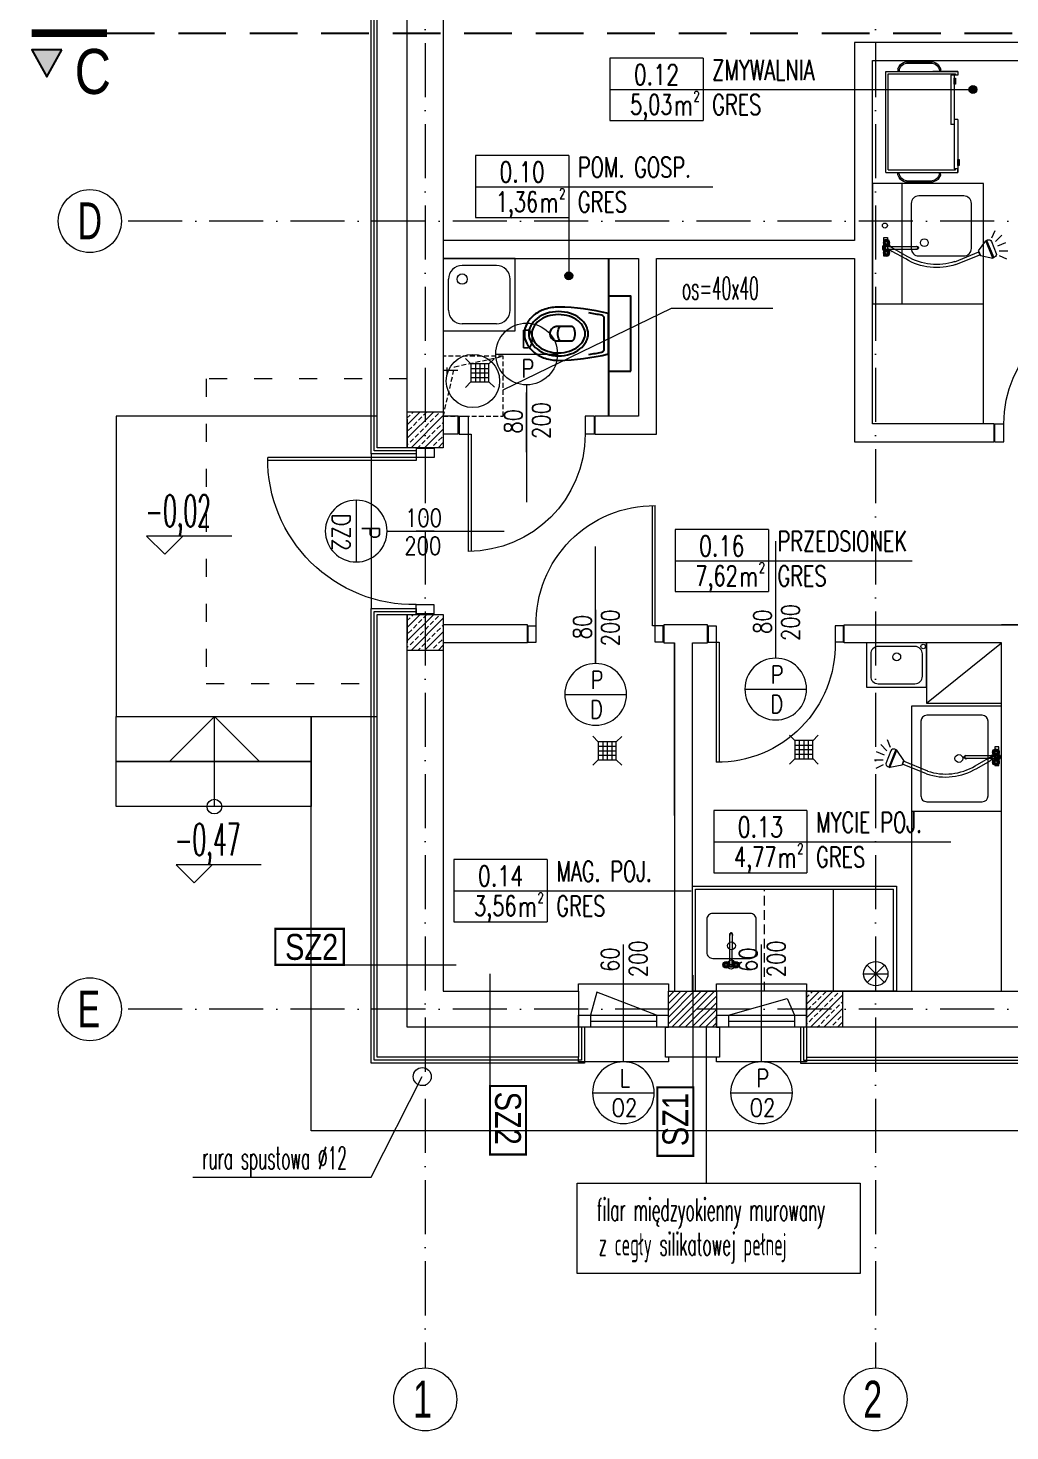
# Model space of a CAD drawing. Header units: millimetres. Extents: x -105266 to 178069, y 491 to 168574.
# Drawn here: x 9128 to 9782, y 36140 to 37074 of the extents above; entities that cross this region are included whole.
import ezdxf
from ezdxf.enums import TextEntityAlignment as Align

# ---------------------------------------------------------------- set-up
doc = ezdxf.new("R2010")
doc.units = ezdxf.units.MM
for name, pattern in [('ACAD_ISO03W100', [30, 12, -18]), ('ACAD_ISO10W100', [18, 12, -3, 0, -3]), ('HIDDEN', [9.525, 6.35, -3.175]), ('HIDDEN2', [4.7625, 3.175, -1.5875])]:
    doc.linetypes.add(name, pattern=pattern)
doc.layers.get('defpoints').update_dxf_attribs({"color": 4})
for name, color, linetype, lineweight in [('A01_OSIE', 9, 'ACAD_ISO10W100', 9), ('A02_KONSTRUKCJA', 3, 'Continuous', 15), ('A03_KONSTRUKCJA_POWYZEJ', 6, 'ACAD_ISO03W100', 0), ('A04_KONSTRUKCJA PONIZEJ', 2, 'HIDDEN2', 0), ('A05_SCIANY', 1, 'Continuous', 20), ('A06_WIDOK', 6, 'Continuous', 15), ('A07_DRZWI_OKNA', 4, 'Continuous', 5), ('A08_OPIS DRZWI_OKIEN', 9, 'Continuous', 9), ('A09_MATERIAL', 251, 'Continuous', 0), ('A09_WYKONCZENIE', 2, 'Continuous', 13), ('A10_MATERIAL', 251, 'Continuous', 0), ('A11_INSTALACJE', 140, 'Continuous', 0), ('A13_WYPOSAZENIE SANITARNE', 41, 'Continuous', 9), ('A14_KOTY', 4, 'Continuous', 5), ('A15_OPIS', 4, 'Continuous', 0), ('A16_OPIS_POM', 2, 'Continuous', 9), ('A17_OPIS_WARSTW', 32, 'Continuous', 9), ('Zaplecze kuch wyposażenie', 250, 'Continuous', 0)]:
    doc.layers.add(name, color=color, linetype=linetype, lineweight=lineweight)
doc.styles.add('ARIAL', font='arial.ttf', dxfattribs={"width": 0.8})
doc.styles.add('ARIAL NARROW', font='')
doc.styles.add('NARROW', font='')
doc.styles.add('ROMANS', font='romans', dxfattribs={"width": 0.7})
doc.styles.add('TBTEXT', font='arial.ttf', dxfattribs={"width": 1.1})
doc.styles.add('WYM', font='ROMANS.SHX', dxfattribs={"width": 0.75})
doc.styles.add('X', font='ROMANS.shx', dxfattribs={"width": 0.5})
doc.styles.get('ARIAL NARROW').set_extended_font_data('Arial Narrow')
doc.styles.get('NARROW').set_extended_font_data('Arial Narrow')

# ---------------------------------------------------------------- blocks, each defined once
blk = doc.blocks.new('opis-pomieszczenie')
for p, q in [((0, 21.79), (0, -21.42)), ((-64.77, 0), (99.88, 0))]:
    blk.add_line(p, q)
blk.add_lwpolyline([(0, 21.79), (-64.77, 21.79), (-64.77, -21.42), (0, -21.42)])
at = {"style": 'ROMANS', "width": 0.7}
for s, height, p in [('m', 14.3, (-13.79, -17.95)), ('2', 7.15, (-4.55, -8.35))]:
    blk.add_text(s, height=height, dxfattribs=at).set_placement(p, align=Align.CENTER)
blk.add_attdef('NR', text='', height=14.3, dxfattribs=at).set_placement((-32.39, 2.83), align=Align.CENTER)
for tag, p in [('POMIESZCZENIE', (6.3, 3.88)), ('POS', (6.3, -17.57))]:
    blk.add_attdef(tag, p, '', height=14.3, dxfattribs=at)
blk.add_attdef('POW', text='', height=14.3, dxfattribs=at).set_placement((-27, -17.41), align=Align.RIGHT)
blk = doc.blocks.new('drzwi opis')
for p, q in [((-29.3, 124.9), (29.3, 124.9)), ((0, 95.6), (0, -15.6))]:
    blk.add_line(p, q)
blk.add_circle((0, 124.9), 29.3)
at = {"style": 'ROMANS', "width": 0.7}
for tag, p in [('WDNR', (1.1, 127.5)), ('WDPPOZ', (0, 102.7))]:
    blk.add_attdef(tag, text='', height=17, dxfattribs=at).set_placement(p, align=Align.CENTER)
for tag, p in [('WDS', (-4.1, -6)), ('WDH', (22.5, -6.4))]:
    blk.add_attdef(tag, text='', height=17, rotation=90, dxfattribs=at).set_placement(p, align=Align.CENTER)
blk = doc.blocks.new('poziom miekki')
for p, q in [((15.76, 4.24), (-4.24, 4.24)), ((-4.24, 4.24), (0, 0)), ((0, 0), (4.24, 4.24))]:
    blk.add_line(p, q)
at = {"color": 0, "style": 'ROMANS', "width": 0.7}
blk.add_attdef('H?', (-4.24, 8.19), '', height=7.5, dxfattribs=at)
blk = doc.blocks.new('A$C1BD919F1')
at = {"lineweight": 0}
blk.add_line((-77.88, 0), (0, 0), dxfattribs=at)
at = {"lineweight": 0, "const_width": 1.5}
blk.add_lwpolyline([(-125.38, 0), (-77.88, 0), (-77.88, 25), (-125.38, 25)], close=True, dxfattribs=at)
at = {"lineweight": 0, "style": 'TBTEXT', "width": 1.1}
blk.add_attdef('1', text='', height=18, dxfattribs=at).set_placement((-96.63, 12.5), align=Align.MIDDLE)
blk = doc.blocks.new('A$C0DAD6F23')
h = blk.add_hatch(color=1)
h.dxf.hatch_style = 1
h.paths.add_polyline_path([(-30, 11.03), (-50, 11.03), (-40, 29.14)])
at = {"color": 1}
blk.add_lwpolyline([(-30, 11.03), (-50, 11.03), (-40, 29.14), (-30, 11.03)], dxfattribs=at)
at = {"color": 1, "const_width": 5}
blk.add_lwpolyline([(0, 0), (-50, 0)], dxfattribs=at)
blk = doc.blocks.new('D90')
at = {"color": 0, "linetype": 'ByBlock'}
for p, q in [((-7889, -4835.3), (-7889, -4734.3)), ((-7887, -4823.3), (-7887, -4734.3)), ((-7845, -4811.4), (-7845, -4851.2)), ((-7895, -4835.3), (-7895, -4823.3)), ((-7895, -4823.3), (-7887, -4823.3)), ((-7801, -4835.3), (-7801, -4823.3)), ((-7795, -4823.3), (-7801, -4823.3)), ((-7795, -4835.3), (-7795, -4823.3)), ((-7795, -4835.3), (-7795, -4823.3)), ((-7895, -4835.3), (-7889, -4835.3)), ((-7795, -4835.3), (-7801, -4835.3))]:
    blk.add_line(p, q, dxfattribs=at)
blk.add_arc((-7888.3, -4821.6), 87.3, 358.8949, 90.4577, dxfattribs=at)
blk = doc.blocks.new('A$C76F24D35')
blk.add_blockref('D90', (7895, 4835.3))
blk = doc.blocks.new('A$C780E13A9')
blk.add_lwpolyline([(0, 0), (40, 0), (40, 29.5), (0, 29.5)], close=True)
blk.add_lwpolyline([(7.75, 2.35), (32.25, 2.35, 0.414214), (37.25, 7.35), (37.25, 22.15, 0.414214), (32.25, 27.15), (7.75, 27.15, 0.414214), (2.75, 22.15), (2.75, 7.35, 0.414214)], format="xyb", close=True)
for centre, radius in [((37.76, 27.15), 1.5), ((20.12, 20.23), 2.6)]:
    blk.add_circle(centre, radius)
blk = doc.blocks.new('D80')
at = {"color": 0, "linetype": 'ByBlock'}
for p, q in [((-3792.14, -2425.72), (-3792.14, -2335.72)), ((-3790.14, -2413.72), (-3790.14, -2335.75)), ((-3753.14, -2401.77), (-3753.14, -2441.59)), ((-3798.14, -2425.72), (-3798.14, -2413.72)), ((-3798.14, -2413.72), (-3790.14, -2413.72)), ((-3753.14, -2425.72), (-3753.14, -2413.72)), ((-3714.14, -2425.72), (-3714.14, -2413.72)), ((-3708.14, -2413.72), (-3714.14, -2413.72)), ((-3708.14, -2425.72), (-3708.14, -2413.72)), ((-3798.14, -2425.72), (-3792.14, -2425.72)), ((-3708.14, -2425.72), (-3714.14, -2425.72))]:
    blk.add_line(p, q, dxfattribs=at)
blk.add_arc((-3792.14, -2413.72), 78, 0, 90, dxfattribs=at)
blk = doc.blocks.new('A$C5E647A0B')
blk.add_blockref('D80', (3708.14, 2425.72))
blk = doc.blocks.new('A$C710C7D7E')
blk.add_blockref('A$C5E647A0B', (90, 0))
blk = doc.blocks.new('A$C063C3B4C')
for p, q in [((80, 74), (0, 74)), ((0, 74), (0, 0)), ((80, 0), (80, 74)), ((80, 54.5), (0, 54.5)), ((0, 0), (80, 0))]:
    blk.add_line(p, q)
blk.add_lwpolyline([(36.77, 8.19), (66.77, 8.19, 0.414214), (71.77, 13.19), (71.77, 43.19, 0.414214), (66.77, 48.19), (36.77, 48.19, 0.414214), (31.77, 43.19), (31.77, 13.19, 0.414214)], format="xyb", close=True)
for centre, radius in [((52.04, 65.76), 1.65), ((40.61, 39.53), 2.6)]:
    blk.add_circle(centre, radius)
blk = doc.blocks.new('A$C7CE04858')
at = {"color": 0, "linetype": 'ByBlock'}
for p, q in [((12, 39), (30, 39)), ((4, 11), (4, 31)), ((38, 11), (38, 31)), ((42, 11), (42, 31)), ((12, 3), (30, 3))]:
    blk.add_line(p, q, dxfattribs=at)
blk.add_lwpolyline([(0, 0), (42, 0), (42, 42), (0, 42)], close=True)
blk.add_circle((30.1, 31), 3, dxfattribs=at)
for centre, start, end in [((12, 31), 90, 180), ((30, 31), 0, 90), ((12, 11), 180, 270), ((30, 11), 270, 0)]:
    blk.add_arc(centre, 8, start, end, dxfattribs=at)
blk = doc.blocks.new('A$C274775EA')
at = {"lineweight": 9}
for p, q in [((2, 68), (134, 68)), ((2, 0), (2, 68)), ((94, 0), (94, 68)), ((134, 0), (134, 68)), ((122.15, 3.56), (122.15, 19.76)), ((114.05, 11.66), (130.25, 11.66)), ((127.88, 5.93), (116.42, 17.39)), ((116.42, 5.93), (127.88, 17.39)), ((122.15, 11.66), (122.15, 11.66))]:
    blk.add_line(p, q, dxfattribs=at)
at = {"linetype": 'HIDDEN', "lineweight": 9}
blk.add_line((48, 0), (48, 68), dxfattribs=at)
at = {"lineweight": 9}
blk.add_lwpolyline([(0, 70), (136, 70), (136, 0), (0, 0)], close=True, dxfattribs=at)
blk.add_circle((122.15, 11.66), 8.1, dxfattribs=at)
blk = doc.blocks.new('A$C68ED5AC4')
for p, q in [((70, 60), (0, 60)), ((0, 60), (0, 0)), ((70, 0), (70, 60)), ((6.2, 47), (6.2, 10.2)), ((59.8, 51), (10.2, 51)), ((63.8, 10.2), (63.8, 47)), ((10.2, 6.2), (59.8, 6.2)), ((0, 0), (70, 0)), ((0, 0), (5.7, 0))]:
    blk.add_line(p, q)
for centre, radius in [((35, 55.08), 1.65), ((34.96, 31.5), 2.6)]:
    blk.add_circle(centre, radius)
for centre, start, end in [((10.2, 47), 90, 180), ((59.8, 47), 0, 90), ((10.2, 10.2), 180, 270), ((59.8, 10.2), 270, 0)]:
    blk.add_arc(centre, 4, start, end)
blk = doc.blocks.new('A$C54094076')
blk.add_lwpolyline([(4, 0), (29, 0, 0.414214), (33, 4), (33, 26, 0.414214), (29, 30), (4, 30, 0.414214), (0, 26), (0, 4, 0.414214)], format="xyb", close=True)
for centre, radius in [((16.5, 32.63), 1.65), ((16.5, 21.59), 2.6)]:
    blk.add_circle(centre, radius)
blk = doc.blocks.new('A$C3DF7564E')
for p, q in [((4.85, 82.79), (4.85, 80.29)), ((17.18, 82.79), (4.85, 82.79)), ((4.85, 80.29), (17.18, 80.29)), ((7.61, 81.17), (7.18, 81.17)), ((7.6, 80.77), (7.18, 80.77)), ((8.17, 81.74), (8.17, 82.17)), ((8.17, 80.21), (8.17, 79.77)), ((8.57, 81.74), (8.57, 82.17)), ((8.57, 80.2), (8.57, 79.77)), ((9.14, 81.17), (9.57, 81.17)), ((9.14, 80.77), (9.57, 80.77)), ((9.59, 82.8), (10.01, 83.21)), ((10, 78.68), (9.77, 78.9)), ((17.34, 67.14), (9.88, 80.29)), ((10.78, 78.28), (10, 78.68)), ((10.01, 83.21), (10.79, 83.61)), ((10.43, 80.06), (10.41, 80.14)), ((10.42, 81.77), (10.44, 81.83)), ((10.79, 79.8), (10.43, 80.06)), ((10.44, 81.83), (11.19, 82.37)), ((10.65, 80.94), (10.84, 81.53)), ((10.8, 80.48), (10.65, 80.94)), ((10.8, 80.94), (10.76, 60.93)), ((10.79, 78.28), (10.78, 78.28)), ((10.79, 83.61), (12.52, 83.6)), ((10.8, 80.94), (10.96, 81.44)), ((10.84, 81.53), (11.34, 81.89)), ((10.96, 81.44), (11.39, 81.75)), ((11.19, 82.37), (12.11, 82.37)), ((11.34, 81.89), (11.96, 81.89)), ((11.39, 81.75), (11.91, 81.75)), ((11.91, 81.75), (12.34, 81.44)), ((11.92, 80.29), (13.99, 77.09)), ((11.96, 81.89), (12.46, 81.53)), ((12.11, 82.37), (12.86, 81.82)), ((12.34, 81.44), (12.5, 80.94)), ((12.46, 81.53), (12.65, 80.94)), ((12.5, 80.94), (12.46, 60.93)), ((12.86, 80.06), (12.49, 79.79)), ((12.51, 78.28), (12.49, 78.27)), ((12.65, 80.94), (12.5, 80.48)), ((13.29, 78.67), (12.51, 78.28)), ((12.52, 83.6), (13.3, 83.2)), ((12.86, 81.82), (12.89, 81.73)), ((12.9, 80.19), (12.86, 80.06)), ((13.51, 78.9), (13.29, 78.67)), ((13.3, 83.2), (13.71, 82.78)), ((14.19, 81.17), (13.76, 81.17)), ((14.19, 80.77), (13.76, 80.77)), ((19.08, 68.13), (13.99, 77.09)), ((14.76, 81.74), (14.76, 82.17)), ((14.76, 80.21), (14.76, 79.77)), ((15.16, 81.74), (15.16, 82.17)), ((15.16, 80.2), (15.16, 79.77)), ((15.72, 80.77), (16.15, 80.77)), ((15.73, 81.17), (16.15, 81.17)), ((17.18, 80.29), (17.18, 82.79)), ((10.76, 61.51), (10.56, 60.93)), ((10.56, 60.93), (10.76, 60.36)), ((10.76, 60.93), (10.92, 60.47)), ((10.76, 60.36), (11.28, 60)), ((10.76, 60.36), (10.92, 59.92)), ((10.92, 60.47), (11.35, 60.18)), ((10.92, 59.92), (11.34, 59.63)), ((11.28, 60), (11.93, 60)), ((11.34, 59.63), (11.87, 59.63)), ((11.35, 60.18), (11.87, 60.18)), ((11.87, 60.18), (12.3, 60.47)), ((11.87, 59.63), (12.29, 59.92)), ((11.93, 60), (12.46, 60.36)), ((12.46, 60.36), (12.29, 59.92)), ((12.3, 60.47), (12.46, 60.93)), ((12.66, 60.93), (12.46, 61.5)), ((12.46, 60.36), (12.66, 60.93)), ((20.89, 35.48), (14.38, 19.4)), ((22.75, 34.73), (16.24, 18.65)), ((13.75, 19.66), (6.89, 14.83)), ((13.75, 19.66), (16.87, 18.4)), ((16.24, 18.65), (14.39, 19.4)), ((5.09, 10.67), (0, 8.62)), ((6.89, 14.83), (6.38, 13.57)), ((6.63, 14.2), (18.19, 9.52)), ((18.44, 10.15), (6.89, 14.83)), ((7.48, 10.97), (15.33, 7.79)), ((16.87, 18.4), (18.44, 10.15)), ((17.93, 8.89), (18.44, 10.15)), ((7.33, 8.3), (3.3, 4.17)), ((10.36, 6.8), (8.14, 1.33)), ((13.58, 5.77), (13.61, 0)), ((16.84, 5.92), (19.07, 0.9))]:
    blk.add_line(p, q)
for centre, radius in [((8.37, 80.97), 2.2), ((6.78, 80.97), 0.446), ((8.37, 80.97), 0.799), ((8.37, 82.57), 0.446), ((8.37, 79.37), 0.446), ((9.97, 80.97), 0.446), ((14.96, 80.97), 2.2), ((13.36, 80.97), 0.446), ((14.96, 80.97), 0.799), ((14.96, 82.57), 0.446), ((14.96, 79.37), 0.446), ((16.55, 80.97), 0.446)]:
    blk.add_circle(centre, radius)
for centre, radius, start, end in [((8.37, 80.97), 1.6, 106.09531, 163.76578), ((8.37, 80.97), 1.6, 195.7907, 254.7593), ((8.37, 80.97), 1.6, 285.9211, 343.5587), ((8.37, 80.97), 1.6, 15.9116, 73.88), ((11.9, 81.02), 3, 219.09504, 224.89132), ((14.96, 80.97), 1.6, 106.09531, 163.76578), ((14.96, 80.97), 1.6, 195.7907, 254.7593), ((11.4, 81.02), 3, 314.89132, 321.25748), ((14.96, 80.97), 1.6, 285.9211, 343.5587), ((14.96, 80.97), 1.6, 15.9116, 73.88), ((-14.97, 47.49), 37.82, 341.30574, 31.21975), ((-14.97, 47.49), 39.82, 341.30574, 31.21975), ((8.23, 12.82), 2, 157.95477, 247.95477), ((16.08, 9.64), 2, 247.95477, 337.95477)]:
    blk.add_arc(centre, radius, start, end)
blk = doc.blocks.new('kratka')
for p, q in [((-4021.56, -11943.62), (-4017.9, -11947.28)), ((-4021.56, -11943.62), (-4017.9, -11947.28)), ((-4017.94, -11950.28), (-4005.94, -11950.28)), ((-4014.94, -11947.28), (-4014.94, -11959.28)), ((-4011.94, -11947.28), (-4011.94, -11959.28)), ((-4008.94, -11947.28), (-4008.94, -11959.28)), ((-4005.94, -11947.32), (-4002.28, -11943.66)), ((-4005.94, -11947.32), (-4002.28, -11943.66)), ((-4021.56, -11962.94), (-4017.9, -11959.28)), ((-4017.94, -11953.28), (-4005.94, -11953.28)), ((-4017.94, -11956.28), (-4005.94, -11956.28)), ((-4005.94, -11959.24), (-4002.28, -11962.9))]:
    blk.add_line(p, q)
blk.add_lwpolyline([(-4017.94, -11959.28), (-4005.94, -11959.28), (-4005.94, -11947.28), (-4017.94, -11947.28)], close=True)
blk = doc.blocks.new('A$C00835AB2')
for p, q in [((1.43, 21.54), (1, 21.54)), ((1.43, 21.14), (1, 21.14)), ((2, 22.11), (2, 22.54)), ((2, 20.58), (2, 20.15)), ((2.4, 22.11), (2.4, 22.54)), ((2.4, 20.57), (2.4, 20.15)), ((2.96, 21.14), (3.39, 21.14)), ((2.97, 21.54), (3.39, 21.54)), ((3.42, 23.17), (3.83, 23.58)), ((3.82, 19.05), (3.6, 19.28)), ((4.6, 18.65), (3.82, 19.05)), ((3.83, 23.58), (4.61, 23.98)), ((4.25, 20.43), (4.23, 20.51)), ((4.24, 22.14), (4.26, 22.2)), ((4.62, 20.17), (4.25, 20.43)), ((4.26, 22.2), (5.01, 22.74)), ((4.47, 21.31), (4.66, 21.9)), ((4.62, 20.85), (4.47, 21.31)), ((4.62, 21.31), (4.58, 1.31)), ((4.61, 23.98), (5.48, 24.11)), ((4.62, 21.31), (4.78, 21.81)), ((4.66, 21.9), (5.16, 22.26)), ((4.78, 21.81), (5.21, 22.12)), ((5.01, 22.74), (5.94, 22.74)), ((5.16, 22.26), (5.78, 22.26)), ((5.21, 22.12), (5.73, 22.12)), ((5.48, 24.11), (6.34, 23.97)), ((5.73, 22.12), (6.16, 21.81)), ((5.78, 22.26), (6.28, 21.9)), ((5.94, 22.74), (6.69, 22.19)), ((6.16, 21.81), (6.32, 21.31)), ((6.28, 21.9), (6.47, 21.31)), ((6.32, 21.31), (6.28, 1.3)), ((6.47, 21.31), (6.32, 20.85)), ((6.68, 20.43), (6.32, 20.16)), ((7.11, 19.04), (6.33, 18.65)), ((6.34, 23.97), (7.12, 23.57)), ((6.73, 20.56), (6.68, 20.43)), ((6.69, 22.19), (6.72, 22.1)), ((7.34, 19.27), (7.11, 19.04)), ((7.12, 23.57), (7.54, 23.15)), ((8.01, 21.54), (7.58, 21.54)), ((8.01, 21.14), (7.58, 21.14)), ((8.58, 22.11), (8.58, 22.54)), ((8.58, 20.58), (8.58, 20.15)), ((8.98, 22.11), (8.98, 22.54)), ((8.98, 20.57), (8.98, 20.15)), ((9.54, 21.14), (9.98, 21.14)), ((9.55, 21.54), (9.98, 21.54)), ((4.61, 18.65), (4.6, 18.65)), ((6.33, 18.65), (6.31, 18.65)), ((4.58, 1.88), (4.38, 1.31)), ((4.38, 1.31), (4.58, 0.73)), ((4.58, 1.31), (4.74, 0.84)), ((4.58, 0.73), (5.11, 0.38)), ((4.58, 0.73), (4.74, 0.29)), ((4.74, 0.84), (5.17, 0.55)), ((4.74, 0.29), (5.17, 0)), ((5.11, 0.38), (5.75, 0.37)), ((5.17, 0.55), (5.69, 0.55)), ((5.17, 0), (5.69, 0)), ((5.69, 0.55), (6.12, 0.84)), ((5.69, 0), (6.12, 0.29)), ((5.75, 0.37), (6.28, 0.73)), ((6.12, 0.84), (6.28, 1.3)), ((6.28, 0.73), (6.12, 0.29)), ((6.48, 1.3), (6.28, 1.87)), ((6.28, 0.73), (6.48, 1.3))]:
    blk.add_line(p, q)
for centre, radius in [((2.2, 21.34), 2.2), ((0.6, 21.34), 0.446), ((2.2, 21.34), 0.799), ((2.2, 22.94), 0.446), ((2.2, 19.75), 0.446), ((3.79, 21.34), 0.446), ((8.78, 21.34), 2.2), ((7.18, 21.34), 0.446), ((8.78, 21.34), 0.799), ((8.78, 22.94), 0.446), ((8.78, 19.75), 0.446), ((10.38, 21.34), 0.446)]:
    blk.add_circle(centre, radius)
for centre, radius, start, end in [((2.2, 21.34), 1.6, 106.09531, 163.76578), ((2.2, 21.34), 1.6, 195.7907, 254.7593), ((2.2, 21.34), 1.6, 285.9211, 343.5587), ((2.2, 21.34), 1.6, 15.9116, 73.88), ((5.72, 21.39), 3, 219.09504, 224.89132), ((8.78, 21.34), 1.6, 195.7907, 254.7593), ((8.78, 21.34), 1.6, 106.09531, 163.76578), ((5.22, 21.39), 3, 314.89132, 321.25748), ((8.78, 21.34), 1.6, 15.9116, 73.88), ((8.78, 21.34), 1.6, 285.9211, 343.5587)]:
    blk.add_arc(centre, radius, start, end)
blk = doc.blocks.new('A$C4CC53C7A')
for p, q in [((8, 61), (8, 1)), ((92, 61), (8, 61)), ((10, 59), (10, 3)), ((90, 59), (10, 59)), ((90, 59), (90, 3)), ((92, 61), (92, 1)), ((5.9, 51), (8, 51)), ((6.8, 50), (8, 50)), ((94.1, 51), (92, 51)), ((93.2, 50), (92, 50)), ((0, 44.9), (0, 21.5)), ((1, 43.9), (1, 22.5)), ((99, 43.9), (99, 22.5)), ((100, 44.9), (100, 21.5)), ((6, 15.4), (8, 15.4)), ((6.8, 16.4), (8, 16.4)), ((8, 1), (8, 21.8)), ((93.2, 16.4), (92, 16.4)), ((94, 15.4), (92, 15.4)), ((8, 1), (11, 1)), ((10, 3), (11, 3)), ((11, 7), (52, 7)), ((11, 1), (11, 7)), ((11, 4), (89, 4)), ((48, 1), (48, 4)), ((48, 1), (92, 1)), ((52, 4), (52, 7)), ((89, 1), (89, 4)), ((90, 3), (89, 3)), ((92, 1), (89, 1))]:
    blk.add_line(p, q)
for points in [[(13.4, 3), (18.4, 3), (18.4, 4), (13.4, 4)], [(81.4, 0), (86.4, 0), (86.4, 1), (81.4, 1)]]:
    blk.add_lwpolyline(points, close=True)
for centre, radius, start, end in [((8.3, 42.8), 8.58, 106.7356, 165.9987), ((8.3, 42.7), 7.42, 102.0481, 171.3259), ((91.7, 42.7), 7.42, 8.6741, 77.9519), ((91.7, 42.8), 8.58, 14.0013, 73.2644), ((8.2, 23.5), 8.42, 193.7084, 255.1284), ((8.3, 23.6), 7.42, 188.6741, 257.9519), ((91.7, 23.6), 7.42, 282.0481, 351.3259), ((91.8, 23.5), 8.42, 284.8716, 346.2916)]:
    blk.add_arc(centre, radius, start, end)
blk = doc.blocks.new('MW-0-151')
at = {"color": 0, "linetype": 'ByBlock'}
for points in [[(17.75, -33.25, -0.078305), (16.34, -42.19, -0.087719), (12.55, -49.34, -0.105432), (6.56, -54.37, -0.122623), (0, -56, -0.122623), (-6.56, -54.37, -0.105432), (-12.55, -49.34, -0.087719), (-16.34, -42.19, -0.078305), (-17.75, -33.25, -0.053819), (-13.5, 0), (13.5, 0, -0.053819)], [(14.75, -33.25, -0.078305), (13.49, -41.27, -0.087719), (10.19, -47.49, -0.105432), (5.15, -51.72, -0.122623), (0, -53, -0.122623), (-5.15, -51.72, -0.105432), (-10.19, -47.49, -0.087719), (-13.49, -41.27, -0.078305), (-14.75, -33.25, -0.078305), (-13.49, -25.23, -0.087719), (-10.19, -19.01, -0.105432), (-5.15, -14.78, -0.122623), (0, -13.5, -0.122623), (5.15, -14.78, -0.105432), (10.19, -19.01, -0.087719), (13.49, -25.23, -0.078305)], [(-12.75, -33.25, -0.078305), (-11.58, -25.85, -0.087719), (-8.61, -20.24, -0.105432), (-4.21, -16.55, -0.122623), (0, -15.5, -0.122623), (4.21, -16.55, -0.105432), (8.61, -20.24, -0.087719), (11.58, -25.85, -0.078305), (12.75, -33.25, -0.078305), (11.58, -40.65, -0.087719), (8.61, -46.26, -0.105432), (4.21, -49.95, -0.122623), (0, -51, -0.122623), (-4.21, -49.95, -0.105432), (-8.61, -46.26, -0.087719), (-11.58, -40.65, -0.078305)], [(-3.85, -23.12, 0.291048), (-5, -24.93), (-5, -34.9, 0.778001), (5, -34.9), (5, -24.93, 0.291048), (3.85, -23.12, 0.222518)]]:
    blk.add_lwpolyline(points, format="xyb", close=True, dxfattribs=at)
blk.add_lwpolyline([(14.03, -13.14, 0.014098), (12.48, -4.59, 0.354735), (10.52, -3), (-10.52, -3, 0.354735), (-12.48, -4.59, 0.014098), (-14.03, -13.14, 0.014098)], format="xyb", dxfattribs=at)
for centre, radius, start, end in [((-3, -30.98), 2, 180, 244.91008), ((0, -24.57), 9.07, 244.91008, 295.08992), ((3, -30.98), 2, 295.08992, 0)]:
    blk.add_arc(centre, radius, start, end, dxfattribs=at)
blk = doc.blocks.new('D100')
at = {"color": 0, "linetype": 'ByBlock'}
for p, q in [((-115.81, -21.48), (-115.81, 89.52)), ((-113.81, -9.48), (-113.81, 89.5)), ((-66.81, 2.47), (-66.81, -37.35)), ((-121.81, -21.48), (-121.81, -9.48)), ((-121.81, -9.48), (-113.81, -9.48)), ((-66.81, -21.48), (-66.81, -9.48)), ((-17.81, -21.48), (-17.81, -9.48)), ((-11.81, -9.48), (-17.81, -9.48)), ((-11.81, -21.48), (-11.81, -9.48)), ((-121.81, -21.48), (-115.81, -21.48)), ((-11.81, -21.48), (-17.81, -21.48))]:
    blk.add_line(p, q, dxfattribs=at)
blk.add_arc((-115.12, -7.8), 97.32, 359.00704, 90.41128, dxfattribs=at)
blk = doc.blocks.new('A$C3DB87E60')
blk.add_blockref('D100', (121.81, 21.48))

msp = doc.modelspace()

# ---------------------------------------------------------------- hatches: boundary and pattern name
at = {"layer": 'A09_MATERIAL'}
h = msp.add_hatch(dxfattribs=at)
h.set_pattern_fill('ANSI33', color=256)
h.set_pattern_definition([(45, (12679.592, 49358.4024), (-4.490128, 4.490128), []), (45, (12684.082, 49358.4024), (-4.490128, 4.490128), [3.175, -1.5875])])
h.paths.add_polyline_path([(9380.89, 36818.67), (9404.89, 36818.67), (9404.89, 36794.67), (9380.89, 36794.67)])
h = msp.add_hatch(dxfattribs=at)
h.set_pattern_fill('ANSI33', color=256)
h.set_pattern_definition([(45, (12679.592, 49223.4024), (-4.490128, 4.490128), []), (45, (12684.082, 49223.4024), (-4.490128, 4.490128), [3.175, -1.5875])])
h.paths.add_polyline_path([(9380.89, 36683.67), (9404.89, 36683.67), (9404.89, 36659.67), (9380.89, 36659.67)])
h = msp.add_hatch(dxfattribs=at)
h.set_pattern_fill('ANSI33', color=256)
h.set_pattern_definition([(45, (12945.592, 48972.4024), (-4.490128, 4.490128), []), (45, (12950.082, 48972.4024), (-4.490128, 4.490128), [3.175, -1.5875])])
h.paths.add_polyline_path([(9646.89, 36432.67), (9670.89, 36432.67), (9670.89, 36408.67), (9646.89, 36408.67)])
at = {"layer": 'A10_MATERIAL'}
h = msp.add_hatch(dxfattribs=at)
h.set_pattern_fill('ANSI31', color=256)
h.set_pattern_definition([(45, (14204.7404, 48972.4024), (-2.245064, 2.245064), [])])
h.paths.add_polyline_path([(9554.89, 36432.67), (9586.89, 36432.67), (9586.89, 36408.67), (9554.89, 36408.67)])
at = {"layer": 'A16_OPIS_POM'}
h = msp.add_hatch(color=256, dxfattribs=at)
h.dxf.hatch_style = 1
edge = h.paths.add_edge_path()
edge.add_arc((9757.75, 37033.34), 2.6, 0, 360)
h = msp.add_hatch(color=256, dxfattribs=at)
h.dxf.hatch_style = 1
edge = h.paths.add_edge_path()
edge.add_arc((9488.5, 36909.25), 2.6, 0, 360)

# ---------------------------------------------------------------- linework, layer by layer
at = {"layer": 'A01_OSIE', "linetype": 'ACAD_ISO10W100', "ltscale": 3}
for points in [[(9392.89, 38362.67), (9392.89, 36181.78)], [(9692.89, 38362.67), (9692.89, 36181.77)], [(11503.04, 36945.67), (9190.4, 36945.67)], [(11503.04, 36420.67), (9190.4, 36420.67)]]:
    msp.add_lwpolyline(points, dxfattribs=at)
at = {"layer": 'A01_OSIE', "linetype": 'Continuous'}
for centre in [(9169.4, 36945.67), (9169.4, 36420.67), (9392.89, 36160.78), (9692.89, 36160.77)]:
    msp.add_circle(centre, 21, dxfattribs=at)
at = {"layer": 'A02_KONSTRUKCJA'}
for points in [[(9404.89, 37153.17), (9404.89, 36794.67), (9380.89, 36794.67), (9380.89, 37153.17), (9404.89, 37153.17)], [(9380.89, 36813.67), (9380.89, 36794.67)], [(9404.89, 36683.67), (9404.89, 36432.67), (9494.89, 36432.67), (9494.89, 36408.67), (9380.89, 36408.67), (9380.89, 36683.67), (9404.89, 36683.67)], [(9380.89, 36683.67), (9380.89, 36664.67)], [(9586.89, 36408.67), (9554.89, 36408.67), (9554.89, 36432.67), (9586.89, 36432.67)], [(9586.89, 36432.67), (9586.89, 36408.67)], [(9646.89, 36432.67), (9815.89, 36432.67), (9815.89, 36408.67), (9646.89, 36408.67)], [(9646.89, 36432.67), (9646.89, 36408.67)]]:
    msp.add_lwpolyline(points, dxfattribs=at)
for points in [[(9380.89, 36818.67), (9404.89, 36818.67), (9404.89, 36794.67), (9380.89, 36794.67)], [(9380.89, 36683.67), (9404.89, 36683.67), (9404.89, 36659.67), (9380.89, 36659.67)], [(9554.89, 36432.67), (9586.89, 36432.67), (9586.89, 36408.67), (9554.89, 36408.67)], [(9646.89, 36432.67), (9670.89, 36432.67), (9670.89, 36408.67), (9646.89, 36408.67)]]:
    msp.add_lwpolyline(points, close=True, dxfattribs=at)
at = {"layer": 'A03_KONSTRUKCJA_POWYZEJ'}
msp.add_lwpolyline([(9380.89, 36840.67), (9246.89, 36840.67), (9246.89, 36637.67), (9360.89, 36637.67), (9360.89, 36638.67)], dxfattribs=at)
at = {"layer": 'A04_KONSTRUKCJA PONIZEJ'}
for points in [[(9404.85, 36815.67), (9444.85, 36815.67), (9444.85, 36855.67), (9404.85, 36855.67), (9404.85, 36815.67)], [(9404.89, 36815.67), (9412.47, 36848.67), (9444.89, 36855.67)]]:
    msp.add_lwpolyline(points, dxfattribs=at)
at = {"layer": 'A05_SCIANY'}
for p, q in [((9671.89, 36664.67), (9671.89, 36676.67)), ((9776.89, 36432.67), (9776.89, 36664.67))]:
    msp.add_line(p, q, dxfattribs=at)
for points in [[(9815.89, 37064.67), (9678.89, 37064.67), (9678.89, 36932.67), (9404.89, 36932.67), (9404.89, 36920.67), (9534.89, 36920.67), (9534.89, 36815.67), (9505.89, 36815.67), (9505.89, 36803.67), (9546.89, 36803.67), (9546.89, 36920.67), (9678.89, 36920.67), (9678.89, 36798.67), (9690.89, 36798.67), (9690.89, 36798.67), (9771.93, 36798.67), (9771.93, 36810.67), (9690.89, 36810.67), (9690.89, 37052.67), (9832.89, 37052.67), (9832.89, 37064.67), (9827.89, 37064.67)], [(9414.89, 36815.67), (9404.89, 36815.67), (9404.89, 36815.67)], [(9414.89, 36803.67), (9414.89, 36815.67)], [(9414.89, 36803.67), (9404.89, 36803.67)], [(9788.89, 36664.67), (9884.93, 36664.67), (9884.93, 36687.97), (9872.93, 36687.97), (9872.93, 36676.67), (9776.89, 36676.67)], [(9460.89, 36676.67), (9404.89, 36676.67)], [(9460.89, 36664.67), (9460.89, 36676.67)], [(9570.89, 36432.67), (9570.89, 36664.67), (9580.89, 36664.67), (9580.89, 36676.67), (9551.89, 36676.67), (9551.89, 36664.67), (9558.89, 36664.67), (9558.89, 36432.67)], [(9776.89, 36664.67), (9671.89, 36664.67), (9671.89, 36676.67), (9678.89, 36676.67), (9678.89, 36676.67), (9690.89, 36676.67), (9690.89, 36676.67)], [(9690.89, 36676.67), (9788.89, 36676.67)], [(9460.89, 36664.67), (9404.89, 36664.67)], [(9558.89, 36549.67), (9558.89, 36664.67)]]:
    msp.add_lwpolyline(points, dxfattribs=at)
at = {"layer": 'A06_WIDOK'}
for points in [[(9360.89, 36815.67), (9186.89, 36815.67), (9186.89, 36615.67), (9360.89, 36615.67)], [(9356.89, 36790.67), (9356.89, 36687.67)], [(9868.39, 36339.67), (9316.89, 36339.67), (9316.89, 36339.67), (9316.89, 36339.67), (9316.89, 36615.67)], [(9494.89, 36432.67), (9494.89, 36437.67), (9554.89, 36437.67), (9554.89, 36432.67)], [(9586.89, 36432.67), (9586.89, 36437.67), (9646.89, 36437.67), (9646.89, 36432.67)], [(9546.89, 36416.67), (9507.1, 36432.12), (9502.89, 36416.67)], [(9594.89, 36416.67), (9633.93, 36427.94), (9638.89, 36416.67)], [(9554.89, 36388.67), (9554.89, 36385.67), (9494.89, 36385.67), (9494.89, 36388.67)], [(9646.89, 36388.67), (9646.89, 36385.67), (9586.89, 36385.67), (9586.89, 36388.67)]]:
    msp.add_lwpolyline(points, dxfattribs=at)
for points in [[(9186.89, 36615.67), (9186.89, 36615.67), (9316.89, 36615.67), (9316.89, 36615.67), (9316.89, 36585.67), (9316.89, 36585.67), (9186.89, 36585.67), (9186.89, 36585.67)], [(9186.89, 36585.67), (9186.89, 36585.67), (9316.89, 36585.67), (9316.89, 36585.67), (9316.89, 36555.67), (9316.89, 36555.67), (9186.89, 36555.67), (9186.89, 36555.67)]]:
    msp.add_lwpolyline(points, close=True, dxfattribs=at)
msp.add_circle((9390.89, 36375.81), 6, dxfattribs=at)
at = {"layer": 'A07_DRZWI_OKNA'}
for p, q in [((9380.89, 36794.67), (9380.89, 36797.67)), ((9380.89, 36664.67), (9380.89, 36672.67)), ((9502.89, 36416.67), (9502.89, 36408.67)), ((9502.89, 36412.67), (9546.89, 36412.67)), ((9546.89, 36416.67), (9546.89, 36408.67)), ((9554.89, 36408.67), (9554.89, 36416.67)), ((9594.89, 36416.67), (9594.89, 36408.67)), ((9594.89, 36412.67), (9638.89, 36412.67)), ((9638.89, 36416.67), (9638.89, 36408.67)), ((9646.89, 36408.67), (9646.89, 36416.67))]:
    msp.add_line(p, q, dxfattribs=at)
for points in [[(9554.89, 36408.67), (9494.89, 36408.67), (9494.89, 36416.67), (9554.89, 36416.67)], [(9646.89, 36408.67), (9586.89, 36408.67), (9586.89, 36416.67), (9646.89, 36416.67)]]:
    msp.add_lwpolyline(points, dxfattribs=at)
at = {"layer": 'A09_WYKONCZENIE'}
for points in [[(9386.89, 36790.67), (9356.89, 36790.67), (9356.89, 37159.17), (9384.89, 37159.17), (9384.89, 37153.17)], [(9386.89, 36792.67), (9358.89, 36792.67), (9358.89, 37157.17), (9382.89, 37157.17), (9382.89, 37153.17)], [(9380.89, 36796.67), (9380.89, 36794.67), (9360.89, 36794.67), (9360.89, 37155.17), (9380.89, 37155.17), (9380.89, 37153.17)], [(9498.89, 36408.67), (9498.89, 36384.67), (9356.89, 36384.67), (9356.89, 36687.67), (9386.89, 36687.67), (9386.89, 36683.67)], [(9496.89, 36408.67), (9496.89, 36386.67), (9358.89, 36386.67), (9358.89, 36685.67), (9386.89, 36685.67), (9386.89, 36683.67)], [(9494.89, 36408.67), (9494.89, 36408.67), (9494.89, 36388.67), (9360.89, 36388.67), (9360.89, 36683.67), (9380.89, 36683.67), (9380.89, 36683.67)], [(9586.89, 36408.67), (9588.89, 36408.67), (9588.89, 36388.67), (9552.89, 36388.67), (9552.89, 36408.67), (9554.89, 36408.67)], [(9642.89, 36408.67), (9642.89, 36384.67), (9817.89, 36384.67), (9817.89, 36408.67)], [(9644.89, 36408.67), (9644.89, 36386.67), (9817.89, 36386.67), (9817.89, 36408.67)], [(9646.89, 36408.67), (9646.89, 36408.67), (9646.89, 36388.67), (9817.89, 36388.67), (9817.89, 36408.67), (9815.89, 36408.67)]]:
    msp.add_lwpolyline(points, dxfattribs=at)
at = {"layer": 'A11_INSTALACJE'}
msp.add_circle((9424.64, 36839.15), 17.75, dxfattribs=at)
at = {"layer": 'A13_WYPOSAZENIE SANITARNE'}
msp.add_line((9726.89, 36624.67), (9776.89, 36664.67), dxfattribs=at)
for points in [[(9764.89, 36810.67), (9764.89, 36890.67)], [(9407.34, 36848.22), (9407.34, 36843.66)], [(9414.49, 36846.06), (9404.89, 36846.06)], [(9716.89, 36552.67), (9716.89, 36432.67)]]:
    msp.add_lwpolyline(points, dxfattribs=at)
msp.add_lwpolyline([(9726.89, 36624.67), (9776.89, 36624.67), (9776.89, 36664.67), (9726.89, 36664.67)], close=True, dxfattribs=at)
at = {"layer": 'A15_OPIS'}
for points in [[(9624.5, 36887.46), (9556.64, 36887.46), (9444.56, 36832.98)], [(9252.39, 36555.67), (9252.39, 36615.67), (9222.39, 36585.67)], [(9252.39, 36555.67), (9252.39, 36615.67), (9282.39, 36585.67)], [(9580.15, 36304.72), (9580.15, 36408.67)], [(9238.04, 36308.9), (9356.74, 36308.9), (9390.89, 36375.81)]]:
    msp.add_lwpolyline(points, dxfattribs=at)
msp.add_lwpolyline([(9494.12, 36304.72), (9682.59, 36304.72), (9682.59, 36244.62), (9494.12, 36244.62)], close=True, dxfattribs=at)
msp.add_circle((9252.39, 36555.67), 4.91, dxfattribs=at)
at = {"layer": 'A16_OPIS_POM'}
for points in [[(9673.87, 37033.34), (9757.75, 37033.34)], [(9488.5, 36947.97), (9488.5, 36909.25)]]:
    msp.add_lwpolyline(points, dxfattribs=at)
for centre in [(9757.75, 37033.34), (9488.5, 36909.25)]:
    msp.add_circle(centre, 2.6, dxfattribs=at)
at = {"layer": 'defpoints', "linetype": 'HIDDEN', "ltscale": 5}
msp.add_lwpolyline([(9180.75, 37070.85), (11536.04, 37070.85)], dxfattribs=at)
at = {"layer": 'defpoints'}
for points in [[(9514.89, 36920.67), (9514.89, 36815.67)], [(9529.89, 36845.67), (9529.89, 36895.67), (9514.89, 36895.67), (9514.89, 36845.67), (9529.89, 36845.67)]]:
    msp.add_lwpolyline(points, dxfattribs=at)

# ---------------------------------------------------------------- block references
at = {"color": 6, "xscale": -1, "rotation": 180}
msp.add_blockref('A$C0DAD6F23', (9180.75, 37070.85), dxfattribs=at)
at = {"layer": 'A07_DRZWI_OKNA', "xscale": -1}
msp.add_blockref('A$C710C7D7E', (9862.43, 36798.67), dxfattribs=at)
for name, p, rotation in [('A$C710C7D7E', (9415.39, 36815.67), 180), ('A$C3DB87E60', (9398.89, 36794.17), 90)]:
    msp.add_blockref(name, p, dxfattribs=dict(at, rotation=rotation))
at = {"layer": 'A07_DRZWI_OKNA', "extrusion": (0, 0, -1), "xscale": 0.9, "yscale": 0.9, "zscale": -0.9}
msp.add_blockref('A$C76F24D35', (-9551.39, 36665.27), dxfattribs=at)
at = {"layer": 'A07_DRZWI_OKNA', "extrusion": (0, 0, -1), "xscale": 0.9, "yscale": 0.9, "zscale": -0.9, "rotation": 180}
msp.add_blockref('A$C76F24D35', (-9581.39, 36676.07), dxfattribs=at)
at = {"layer": 'A08_OPIS DRZWI_OKIEN'}
ref = msp.add_blockref('drzwi opis', (9460.39, 36769.46), dxfattribs=dict(at, xscale=0.702000000001135, yscale=0.702000000001135, zscale=0.702000000001135))
ref.add_attrib('WDNR', 'D', dxfattribs={"layer": '0', "height": 11.93, "style": 'WYM', "width": 0.8}).set_placement((9461.05, 36861.15), align=Align.CENTER)
ref.add_attrib('WDPPOZ', 'P', dxfattribs={"layer": '0', "height": 11.93, "style": 'WYM', "width": 0.8}).set_placement((9461.31, 36841.56), align=Align.CENTER)
ref.add_attrib('WDS', '80', dxfattribs={"layer": '0', "height": 11.934, "rotation": 90, "style": 'WYM', "width": 0.8}).set_placement((9457.53, 36812.28), align=Align.CENTER)
ref.add_attrib('WDH', '200', dxfattribs={"layer": '0', "height": 11.934, "rotation": 90, "style": 'WYM', "width": 0.8}).set_placement((9476.18, 36812.8), align=Align.CENTER)
ref = msp.add_blockref('drzwi opis', (9434.55, 36739.17), dxfattribs=dict(at, xscale=-0.702000000001135, yscale=0.702000000001135, zscale=0.702000000001135, rotation=90))
ref.add_attrib('WDNR', 'DZ2', dxfattribs={"layer": '0', "height": 11.934, "rotation": 270, "style": 'WYM', "width": 0.8}).set_placement((9330.93, 36738.52), align=Align.CENTER)
ref.add_attrib('WDPPOZ', 'P', dxfattribs={"layer": '0', "height": 11.93, "rotation": 270, "style": 'WYM', "width": 0.8}).set_placement((9350.52, 36738.26), align=Align.CENTER)
ref.add_attrib('WDS', '100', dxfattribs={"layer": '0', "height": 11.934, "style": 'WYM', "width": 0.8}).set_placement((9391.73, 36742.03), align=Align.CENTER)
ref.add_attrib('WDH', '200', dxfattribs={"layer": '0', "height": 11.934, "style": 'WYM', "width": 0.8}).set_placement((9391.22, 36723.39), align=Align.CENTER)
ref = msp.add_blockref('drzwi opis', (9506.39, 36718.07), dxfattribs=dict(at, xscale=-0.702000000001135, yscale=0.702000000001135, zscale=0.702000000001135, rotation=180))
ref.add_attrib('WDNR', 'D', dxfattribs={"layer": '0', "height": 11.93, "style": 'WYM', "width": 0.8}).set_placement((9507.05, 36614.45), align=Align.CENTER)
ref.add_attrib('WDPPOZ', 'P', dxfattribs={"layer": '0', "height": 11.93, "style": 'WYM', "width": 0.8}).set_placement((9507.31, 36634.04), align=Align.CENTER)
ref.add_attrib('WDS', '80', dxfattribs={"layer": '0', "height": 11.934, "rotation": 90, "style": 'WYM', "width": 0.8}).set_placement((9503.53, 36675.25), align=Align.CENTER)
ref.add_attrib('WDH', '200', dxfattribs={"layer": '0', "height": 11.934, "rotation": 90, "style": 'WYM', "width": 0.8}).set_placement((9522.18, 36674.74), align=Align.CENTER)
ref = msp.add_blockref('drzwi opis', (9626.39, 36721.6), dxfattribs=dict(at, xscale=-0.702000000001135, yscale=0.702000000001135, zscale=0.702000000001135, rotation=180))
ref.add_attrib('WDNR', 'D', dxfattribs={"layer": '0', "height": 11.93, "style": 'WYM', "width": 0.8}).set_placement((9627.05, 36617.98), align=Align.CENTER)
ref.add_attrib('WDPPOZ', 'P', dxfattribs={"layer": '0', "height": 11.93, "style": 'WYM', "width": 0.8}).set_placement((9627.31, 36637.57), align=Align.CENTER)
ref.add_attrib('WDS', '80', dxfattribs={"layer": '0', "height": 11.934, "rotation": 90, "style": 'WYM', "width": 0.8}).set_placement((9623.53, 36678.78), align=Align.CENTER)
ref.add_attrib('WDH', '200', dxfattribs={"layer": '0', "height": 11.934, "rotation": 90, "style": 'WYM', "width": 0.8}).set_placement((9642.18, 36678.26), align=Align.CENTER)
ref = msp.add_blockref('drzwi opis', (9524.89, 36452.75), dxfattribs=dict(at, xscale=-0.702000000001135, yscale=0.702000000001135, zscale=0.702000000001135, rotation=180))
ref.add_attrib('WDNR', 'O2', dxfattribs={"layer": '0', "height": 11.934, "style": 'WYM', "width": 0.8}).set_placement((9525.55, 36349.13), align=Align.CENTER)
ref.add_attrib('WDPPOZ', 'L', dxfattribs={"layer": '0', "height": 11.93, "style": 'WYM', "width": 0.8}).set_placement((9525.81, 36368.73), align=Align.CENTER)
ref.add_attrib('WDS', '60', dxfattribs={"layer": '0', "height": 11.934, "rotation": 90, "style": 'WYM', "width": 0.8}).set_placement((9522.03, 36453.69), align=Align.CENTER)
ref.add_attrib('WDH', '200', dxfattribs={"layer": '0', "height": 11.934, "rotation": 90, "style": 'WYM', "width": 0.8}).set_placement((9540.68, 36454.27), align=Align.CENTER)
ref = msp.add_blockref('drzwi opis', (9616.89, 36452.75), dxfattribs=dict(at, xscale=-0.702000000001135, yscale=0.702000000001135, zscale=0.702000000001135, rotation=180))
ref.add_attrib('WDNR', 'O2', dxfattribs={"layer": '0', "height": 11.934, "style": 'WYM', "width": 0.8}).set_placement((9617.55, 36349.13), align=Align.CENTER)
ref.add_attrib('WDPPOZ', 'P', dxfattribs={"layer": '0', "height": 11.93, "style": 'WYM', "width": 0.8}).set_placement((9617.81, 36368.73), align=Align.CENTER)
ref.add_attrib('WDS', '60', dxfattribs={"layer": '0', "height": 11.934, "rotation": 90, "style": 'WYM', "width": 0.8}).set_placement((9614.03, 36453.69), align=Align.CENTER)
ref.add_attrib('WDH', '200', dxfattribs={"layer": '0', "height": 11.934, "rotation": 90, "style": 'WYM', "width": 0.8}).set_placement((9632.68, 36454.27), align=Align.CENTER)
at = {"layer": 'A13_WYPOSAZENIE SANITARNE'}
for name, p, xscale, yscale, zscale, rotation in [('A$C4CC53C7A', (9748.57, 37051.69), -0.7995193456667082, 0.7995193456667082, 0.7995193456667082, 90), ('A$C7CE04858', (9452.89, 36872.67), 1.142857142741377, 1.142857142741377, 1.142857142741377, 89.99999999999999)]:
    msp.add_blockref(name, p, dxfattribs=dict(at, xscale=xscale, yscale=yscale, zscale=zscale, rotation=rotation))
for name, p, rotation in [('A$C063C3B4C', (9764.89, 36890.67), 90), ('A$C68ED5AC4', (9716.89, 36622.67), 270), ('A$C3DF7564E', (9692.14, 36600.22), 270), ('A$C54094076', (9613.39, 36484.54), 180), ('A$C00835AB2', (9602.07, 36471.55), 180)]:
    msp.add_blockref(name, p, dxfattribs=dict(at, rotation=rotation))
at = {"layer": 'A13_WYPOSAZENIE SANITARNE', "xscale": -1, "rotation": 90}
msp.add_blockref('A$C3DF7564E', (9781.11, 36939.52), dxfattribs=at)
at = {"layer": 'A13_WYPOSAZENIE SANITARNE'}
for name, p in [('kratka', (13441.25, 48797.85)), ('A$C780E13A9', (9686.89, 36635.17)), ('kratka', (13526.04, 48546.1)), ('kratka', (13657.02, 48546.87)), ('A$C274775EA', (9570.89, 36432.67))]:
    msp.add_blockref(name, p, dxfattribs=at)
at = {"layer": 'A14_KOTY'}
ref = msp.add_blockref('poziom miekki', (9219.29, 36723.83), dxfattribs=dict(at, xscale=2.834999999940919, yscale=2.834999999940919, zscale=2.834999999940919))
ref.add_attrib('H?', '-0,02', (9206.35, 36742.04), dxfattribs={"layer": '0', "color": 0, "height": 21.263, "style": 'X', "width": 0.5})
ref = msp.add_blockref('poziom miekki', (9238.92, 36504.94), dxfattribs=dict(at, xscale=2.834999999940919, yscale=2.834999999940919, zscale=2.834999999940919))
ref.add_attrib('H?', '-0,47', (9225.98, 36523.15), dxfattribs={"layer": '0', "color": 0, "height": 21.263, "style": 'X', "width": 0.5})
at = {"layer": 'A16_OPIS_POM'}
ref = msp.add_blockref('opis-pomieszczenie', (9577.99, 37033.34), dxfattribs=dict(at, xscale=0.9600000000064028, yscale=0.9600000000064028, zscale=0.9600000000064028))
ref.add_attrib('NR', '0.12', dxfattribs={"layer": '0', "height": 13.44, "style": 'ROMANS', "width": 0.75}).set_placement((9546.9, 37036.49), align=Align.CENTER)
ref.add_attrib('POMIESZCZENIE', 'ZMYWALNIA', (9584.04, 37039.65), dxfattribs={"layer": '0', "height": 13.44, "style": 'ROMANS', "width": 0.7})
ref.add_attrib('POS', 'GRES', (9584.04, 37016.47), dxfattribs={"layer": '0', "height": 13.44, "style": 'ROMANS', "width": 0.7})
ref.add_attrib('POW', '5,03', dxfattribs={"layer": '0', "height": 13.44, "style": 'ROMANS', "width": 0.7}).set_placement((9557.55, 37016.63), align=Align.RIGHT)
ref = msp.add_blockref('opis-pomieszczenie', (9488.5, 36968.54), dxfattribs=dict(at, xscale=0.9600000000064028, yscale=0.9600000000064028, zscale=0.9600000000064028))
ref.add_attrib('NR', '0.10', dxfattribs={"layer": '0', "height": 13.44, "style": 'ROMANS', "width": 0.75}).set_placement((9457.4, 36971.68), align=Align.CENTER)
ref.add_attrib('POMIESZCZENIE', 'POM. GOSP.', (9494.54, 36974.84), dxfattribs={"layer": '0', "height": 13.44, "style": 'ROMANS', "width": 0.7})
ref.add_attrib('POS', 'GRES', (9494.54, 36951.67), dxfattribs={"layer": '0', "height": 13.44, "style": 'ROMANS', "width": 0.7})
ref.add_attrib('POW', '1,36', dxfattribs={"layer": '0', "height": 13.44, "style": 'ROMANS', "width": 0.7}).set_placement((9468.05, 36951.82), align=Align.RIGHT)
ref = msp.add_blockref('opis-pomieszczenie', (9621.5, 36719.41), dxfattribs=dict(at, xscale=0.9600000000064028, yscale=0.9600000000064028, zscale=0.9600000000064028))
ref.add_attrib('NR', '0.16', dxfattribs={"layer": '0', "height": 13.44, "style": 'ROMANS', "width": 0.75}).set_placement((9590.4, 36722.56), align=Align.CENTER)
ref.add_attrib('POMIESZCZENIE', 'PRZEDSIONEK', (9627.54, 36725.72), dxfattribs={"layer": '0', "height": 13.44, "style": 'ROMANS', "width": 0.7})
ref.add_attrib('POS', 'GRES', (9627.54, 36702.54), dxfattribs={"layer": '0', "height": 13.44, "style": 'ROMANS', "width": 0.7})
ref.add_attrib('POW', '7,62', dxfattribs={"layer": '0', "height": 13.44, "style": 'ROMANS', "width": 0.7}).set_placement((9601.05, 36702.7), align=Align.RIGHT)
ref = msp.add_blockref('opis-pomieszczenie', (9647.21, 36532.18), dxfattribs=dict(at, xscale=0.9600000000064028, yscale=0.9600000000064028, zscale=0.9600000000064028))
ref.add_attrib('NR', '0.13', dxfattribs={"layer": '0', "height": 13.44, "style": 'ROMANS', "width": 0.75}).set_placement((9616.12, 36535.32), align=Align.CENTER)
ref.add_attrib('POMIESZCZENIE', 'MYCIE POJ.', (9653.26, 36538.48), dxfattribs={"layer": '0', "height": 13.44, "style": 'ROMANS', "width": 0.7})
ref.add_attrib('POS', 'GRES', (9653.26, 36515.31), dxfattribs={"layer": '0', "height": 13.44, "style": 'ROMANS', "width": 0.7})
ref.add_attrib('POW', '4,77', dxfattribs={"layer": '0', "height": 13.44, "style": 'ROMANS', "width": 0.7}).set_placement((9626.77, 36515.46), align=Align.RIGHT)
ref = msp.add_blockref('opis-pomieszczenie', (9474.14, 36499.55), dxfattribs=dict(at, xscale=0.9600000000064028, yscale=0.9600000000064028, zscale=0.9600000000064028))
ref.add_attrib('NR', '0.14', dxfattribs={"layer": '0', "height": 13.44, "style": 'ROMANS', "width": 0.75}).set_placement((9443.05, 36502.69), align=Align.CENTER)
ref.add_attrib('POMIESZCZENIE', 'MAG. POJ.', (9480.19, 36505.85), dxfattribs={"layer": '0', "height": 13.44, "style": 'ROMANS', "width": 0.7})
ref.add_attrib('POS', 'GRES', (9480.19, 36482.68), dxfattribs={"layer": '0', "height": 13.44, "style": 'ROMANS', "width": 0.7})
ref.add_attrib('POW', '3,56', dxfattribs={"layer": '0', "height": 13.44, "style": 'ROMANS', "width": 0.7}).set_placement((9453.69, 36482.84), align=Align.RIGHT)
at = {"layer": 'A17_OPIS_WARSTW'}
ref = msp.add_blockref('A$C1BD919F1', (9413.38, 36450.22), dxfattribs=dict(at, xscale=0.9599999999991269, yscale=0.9599999999991269, zscale=0.9599999999991269))
ref.add_attrib('1', 'SZ2', dxfattribs={"layer": '0', "height": 17.28, "style": 'ARIAL', "width": 0.8}).set_placement((9317.18, 36462.22), align=Align.MIDDLE)
ref = msp.add_blockref('A$C1BD919F1', (9436.02, 36444.3), dxfattribs=dict(at, xscale=-0.9599999999991269, yscale=0.9599999999991269, zscale=0.9599999999991269, rotation=270))
ref.add_attrib('1', 'SZ2', dxfattribs={"layer": '0', "height": 17.28, "rotation": 270, "style": 'ARIAL', "width": 0.8}).set_placement((9448.02, 36348.09), align=Align.MIDDLE)
ref = msp.add_blockref('A$C1BD919F1', (9571.48, 36443.4), dxfattribs=dict(at, xscale=0.9599999999991269, yscale=0.9599999999991269, zscale=0.9599999999991269, rotation=90))
ref.add_attrib('1', 'SZ1', dxfattribs={"layer": '0', "height": 17.28, "rotation": 90, "style": 'ARIAL', "width": 0.8}).set_placement((9559.48, 36347.2), align=Align.MIDDLE)
at = {"layer": 'defpoints', "xscale": -1, "rotation": 270}
msp.add_blockref('MW-0-151', (9514.89, 36870.67), dxfattribs=at)
at = {"layer": 'Zaplecze kuch wyposażenie'}
msp.add_blockref('kratka', (13657.02, 48546.87), dxfattribs=at)

# ---------------------------------------------------------------- texts
at = {"color": 1, "insert": (9171.38, 37045.13), "char_height": 30, "width": 35, "attachment_point": 5, "style": 'ARIAL NARROW'}
msp.add_mtext('{\\fArial|b0|i0|c238|p34;\\W0.8;C}', dxfattribs=at)
at = {"layer": 'A01_OSIE', "style": 'NARROW', "width": 0.8}
for s, p in [('D', (9161.29, 36945.85)), ('E', (9161.29, 36420.85)), ('1', (9384.78, 36160.95)), ('2', (9684.78, 36160.95))]:
    msp.add_text(s, height=24.5, dxfattribs=at).set_placement(p, align=Align.MIDDLE_LEFT)
at = {"layer": 'A15_OPIS', "style": 'X', "width": 0.5}
for s, p in [('os=40x40', (9563.96, 36893.46)), ('rura spustowa %%C12', (9244.25, 36314.05)), ('filar międzyokienny murowany ', (9507.19, 36279.64)), ('z cegły silikatowej pełnej', (9508.49, 36256.64))]:
    msp.add_text(s, height=15, dxfattribs=at).set_placement(p)

doc.saveas('drawing.dxf')
